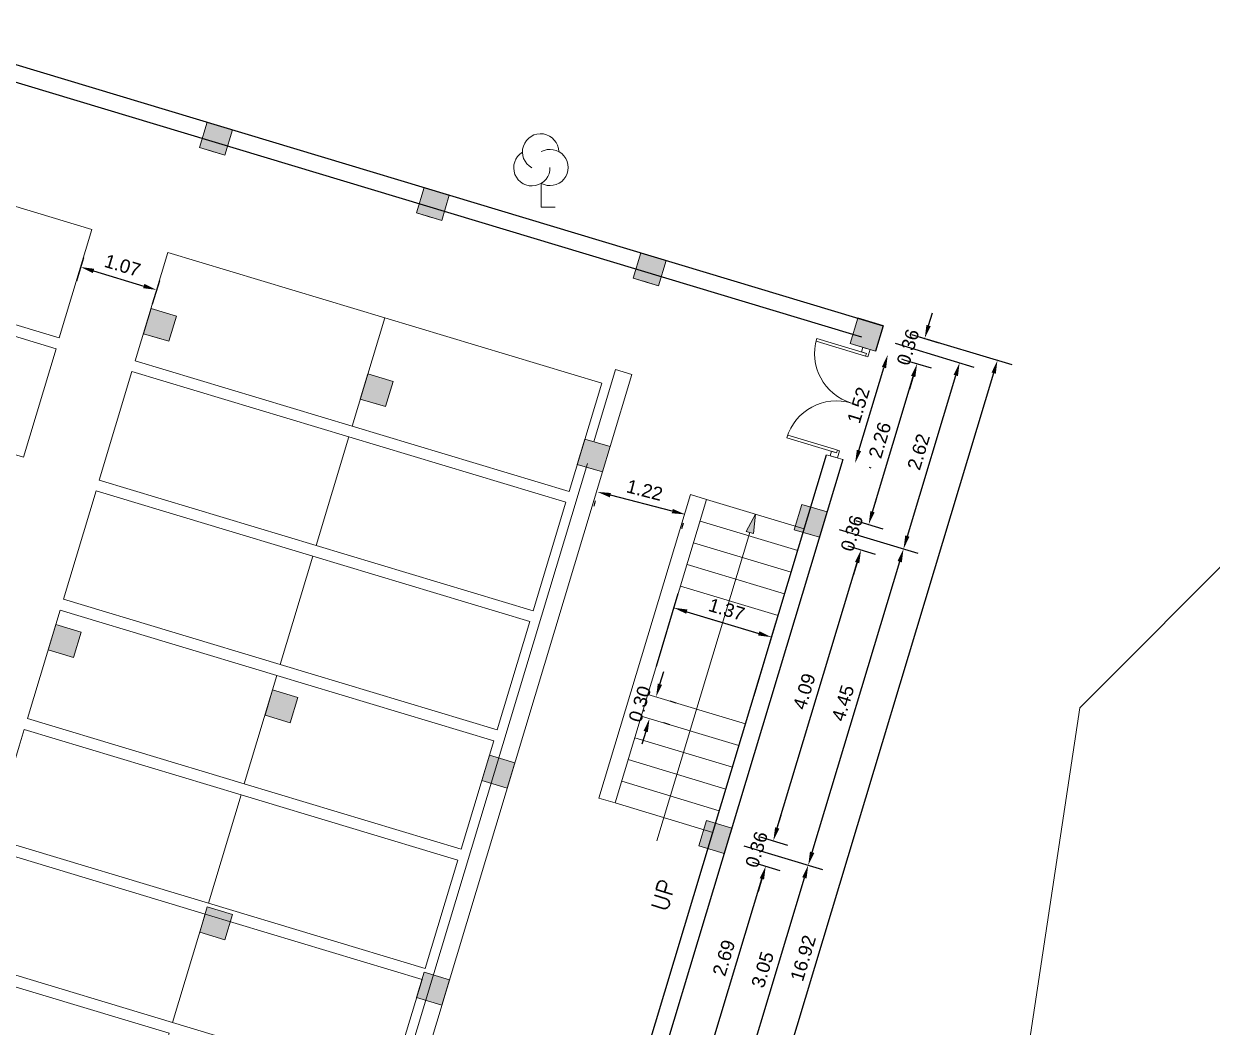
# Model space of a CAD drawing. Header units: metres. Extents: x 642627 to 642864, y 3061318 to 3061472.
# Drawn here: x 642825.15 to 642841.15, y 3061443.07 to 3061456.57 of the extents above; entities that cross this region are included whole.
import ezdxf

# ---------------------------------------------------------------- set-up
doc = ezdxf.new("R2010")
doc.units = ezdxf.units.M
doc.header["$MEASUREMENT"] = 0
doc.header["$PDMODE"] = 3
doc.header["$PDSIZE"] = 0.4
doc.linetypes.add('ACAD_ISO04W100', pattern=[30, 24, -3, 0, -3])
for name, color, linetype, lineweight in [('c_line', 64, 'ACAD_ISO04W100', 9), ('Cadastral PARCEL', 6, 'Continuous', 15), ('Tree', 3, 'Continuous', 9)]:
    doc.layers.add(name, color=color, linetype=linetype, lineweight=lineweight)
doc.layers.add('Concrete Part', color=7, linetype='Continuous')
doc.layers.add('Cordinate', color=7, linetype='Continuous')
doc.styles.add('romans', font='romans.shx')
doc.styles.get("Standard").update_dxf_attribs({"font": 'arial.ttf'})
doc.dimstyles.get("Standard").update_dxf_attribs({"dimtxt": 0.18, "dimasz": 0.18, "dimexe": 0.18, "dimexo": 0.0625, "dimgap": 0.09, "dimtad": 1, "dimzin": 0, "dimdsep": 46, "dimtxsty": 'Standard', "dimcen": 0.09, "dimadec": 0, "dimazin": 0, "dimtfac": 1, "dimtix": 1, "dimtofl": 0, "dimtmove": 0, "dimatfit": 3, "dimfxl": 1, "dimtolj": 1, "dimtzin": 0, "dimarcsym": 0})

# ---------------------------------------------------------------- blocks, each defined once
blk = doc.blocks.new('Tree')
at = {"layer": 'Tree'}
blk.add_lwpolyline([(0, 0.323), (0, 0), (0.187, 0)], dxfattribs=at)
for centre, start, end in [((-0.008, 0.746), 0.9147, 241.2372), ((-0.125, 0.532), 121.2372, 1.2372), ((0.119, 0.536), 240.8833, 119.1167)]:
    blk.add_arc(centre, 0.244, start, end, dxfattribs=at)
blk = doc.blocks.new('*D187')
at = {"layer": 'c_line', "color": 0, "lineweight": -2, "transparency": 16777216}
for p, q in [((642837.101, 3061452.391), (642838.448, 3061451.985)), ((642838.204, 3061451.871), (642833.429, 3061436.018)), ((642832.221, 3061436.194), (642833.568, 3061435.788))]:
    blk.add_line(p, q, dxfattribs=at)
at = {"layer": 'c_line', "color": 0, "transparency": 16777216}
for points in [[(642838.176, 3061451.879), (642838.233, 3061451.862), (642838.256, 3061452.043)], [(642833.4, 3061436.027), (642833.457, 3061436.009), (642833.377, 3061435.846)]]:
    blk.add_solid(points, dxfattribs=at)
at = {"layer": 'Defpoints', "color": 0, "transparency": 16777216}
for p in [(642836.718, 3061452.507, 594.338), (642831.838, 3061436.309, 594.338), (642833.377, 3061435.846)]:
    blk.add_point(p, dxfattribs=at)
at = {"layer": 'c_line', "color": 0, "transparency": 16777216, "insert": (642835.642, 3061443.997), "char_height": 0.18, "attachment_point": 5, "rotation": 73.2345}
blk.add_mtext('\\A1;16.92', dxfattribs=at)
blk = doc.blocks.new('*D248')
at = {"layer": 'c_line', "color": 0, "lineweight": -2, "transparency": 16777216}
for p, q in [((642834.961, 3061445.29), (642835.329, 3061445.179)), ((642834.413, 3061442.831), (642835.086, 3061445.064)), ((642834.184, 3061442.712), (642834.553, 3061442.601))]:
    blk.add_line(p, q, dxfattribs=at)
at = {"layer": 'c_line', "color": 0, "transparency": 16777216}
for points in [[(642835.057, 3061445.073), (642835.115, 3061445.055), (642835.138, 3061445.236)], [(642834.384, 3061442.84), (642834.442, 3061442.822), (642834.361, 3061442.659)]]:
    blk.add_solid(points, dxfattribs=at)
at = {"layer": 'Defpoints', "color": 0, "transparency": 16777216}
for p in [(642834.578, 3061445.405), (642835.138, 3061445.236), (642833.801, 3061442.827)]:
    blk.add_point(p, dxfattribs=at)
at = {"layer": 'c_line', "color": 0, "transparency": 16777216, "insert": (642834.575, 3061444), "char_height": 0.18, "attachment_point": 5, "rotation": 73.2345}
blk.add_mtext('\\A1;2.69', dxfattribs=at)
blk = doc.blocks.new('*D249')
at = {"layer": 'c_line', "color": 0, "lineweight": -2, "transparency": 16777216}
for p, q in [((642835.292, 3061445.749), (642835.344, 3061445.922)), ((642835.064, 3061445.63), (642835.432, 3061445.519)), ((642834.961, 3061445.29), (642835.329, 3061445.179)), ((642835.086, 3061445.064), (642835.034, 3061444.892))]:
    blk.add_line(p, q, dxfattribs=at)
at = {"layer": 'c_line', "color": 0, "transparency": 16777216}
for points in [[(642835.264, 3061445.758), (642835.321, 3061445.741), (642835.24, 3061445.577)], [(642835.057, 3061445.073), (642835.115, 3061445.055), (642835.138, 3061445.236)]]:
    blk.add_solid(points, dxfattribs=at)
at = {"layer": 'Defpoints', "color": 0, "transparency": 16777216}
for p in [(642834.681, 3061445.746), (642835.24, 3061445.577), (642834.578, 3061445.405)]:
    blk.add_point(p, dxfattribs=at)
at = {"layer": 'c_line', "color": 0, "transparency": 16777216, "insert": (642835.015, 3061445.459), "char_height": 0.18, "attachment_point": 5, "rotation": 73.2345}
blk.add_mtext('\\A1;0.36', dxfattribs=at)
blk = doc.blocks.new('*D250')
at = {"layer": 'c_line', "color": 0, "lineweight": -2, "transparency": 16777216}
for p, q in [((642836.243, 3061449.546), (642836.612, 3061449.435)), ((642835.292, 3061445.749), (642836.368, 3061449.32)), ((642835.064, 3061445.63), (642835.432, 3061445.519))]:
    blk.add_line(p, q, dxfattribs=at)
at = {"layer": 'c_line', "color": 0, "transparency": 16777216}
for points in [[(642836.339, 3061449.329), (642836.397, 3061449.312), (642836.42, 3061449.493)], [(642835.264, 3061445.758), (642835.321, 3061445.741), (642835.24, 3061445.577)]]:
    blk.add_solid(points, dxfattribs=at)
at = {"layer": 'Defpoints', "color": 0, "transparency": 16777216}
for p in [(642835.86, 3061449.661), (642836.42, 3061449.493), (642834.681, 3061445.746)]:
    blk.add_point(p, dxfattribs=at)
at = {"layer": 'c_line', "color": 0, "transparency": 16777216, "insert": (642835.656, 3061447.587), "char_height": 0.18, "attachment_point": 5, "rotation": 73.2345}
blk.add_mtext('\\A1;4.09', dxfattribs=at)
blk = doc.blocks.new('*D251')
at = {"layer": 'c_line', "color": 0, "lineweight": -2, "transparency": 16777216}
for p, q in [((642836.575, 3061450.005), (642836.626, 3061450.178)), ((642836.346, 3061449.886), (642836.714, 3061449.775)), ((642836.243, 3061449.546), (642836.612, 3061449.435)), ((642836.368, 3061449.32), (642836.316, 3061449.148))]:
    blk.add_line(p, q, dxfattribs=at)
at = {"layer": 'c_line', "color": 0, "transparency": 16777216}
for points in [[(642836.546, 3061450.014), (642836.603, 3061449.997), (642836.523, 3061449.833)], [(642836.339, 3061449.329), (642836.397, 3061449.312), (642836.42, 3061449.493)]]:
    blk.add_solid(points, dxfattribs=at)
at = {"layer": 'Defpoints', "color": 0, "transparency": 16777216}
for p in [(642835.963, 3061450.002), (642836.523, 3061449.833), (642835.86, 3061449.661)]:
    blk.add_point(p, dxfattribs=at)
at = {"layer": 'c_line', "color": 0, "transparency": 16777216, "insert": (642836.297, 3061449.715), "char_height": 0.18, "attachment_point": 5, "rotation": 73.2345}
blk.add_mtext('\\A1;0.36', dxfattribs=at)
blk = doc.blocks.new('*D252')
at = {"layer": 'c_line', "color": 0, "lineweight": -2, "transparency": 16777216}
for p, q in [((642836.998, 3061452.051), (642837.366, 3061451.94)), ((642836.575, 3061450.005), (642837.123, 3061451.825)), ((642836.346, 3061449.886), (642836.714, 3061449.775))]:
    blk.add_line(p, q, dxfattribs=at)
at = {"layer": 'c_line', "color": 0, "transparency": 16777216}
for points in [[(642837.094, 3061451.834), (642837.151, 3061451.817), (642837.175, 3061451.998)], [(642836.546, 3061450.014), (642836.603, 3061449.997), (642836.523, 3061449.833)]]:
    blk.add_solid(points, dxfattribs=at)
at = {"layer": 'Defpoints', "color": 0, "transparency": 16777216}
for p in [(642836.615, 3061452.166), (642837.175, 3061451.998), (642835.963, 3061450.002)]:
    blk.add_point(p, dxfattribs=at)
at = {"layer": 'c_line', "color": 0, "transparency": 16777216, "insert": (642836.674, 3061450.968), "char_height": 0.18, "attachment_point": 5, "rotation": 73.2345}
blk.add_mtext('\\A1;2.26', dxfattribs=at)
blk = doc.blocks.new('*D253')
at = {"layer": 'c_line', "color": 0, "lineweight": -2, "transparency": 16777216}
for p, q in [((642837.329, 3061452.51), (642837.381, 3061452.683)), ((642837.101, 3061452.391), (642837.469, 3061452.28)), ((642836.998, 3061452.051), (642837.366, 3061451.94)), ((642837.123, 3061451.825), (642837.071, 3061451.653))]:
    blk.add_line(p, q, dxfattribs=at)
at = {"layer": 'c_line', "color": 0, "transparency": 16777216}
for points in [[(642837.3, 3061452.519), (642837.358, 3061452.502), (642837.277, 3061452.338)], [(642837.094, 3061451.834), (642837.151, 3061451.817), (642837.175, 3061451.998)]]:
    blk.add_solid(points, dxfattribs=at)
at = {"layer": 'Defpoints', "color": 0, "transparency": 16777216}
for p in [(642836.718, 3061452.507), (642837.277, 3061452.338), (642836.615, 3061452.166)]:
    blk.add_point(p, dxfattribs=at)
at = {"layer": 'c_line', "color": 0, "transparency": 16777216, "insert": (642837.052, 3061452.22), "char_height": 0.18, "attachment_point": 5, "rotation": 73.2345}
blk.add_mtext('\\A1;0.36', dxfattribs=at)
blk = doc.blocks.new('*D256')
at = {"layer": 'c_line', "color": 0, "lineweight": -2, "transparency": 16777216}
for p, q in [((642834.842, 3061445.511), (642835.902, 3061445.192)), ((642834.883, 3061442.504), (642835.658, 3061445.077)), ((642833.963, 3061442.593), (642835.022, 3061442.274))]:
    blk.add_line(p, q, dxfattribs=at)
at = {"layer": 'c_line', "color": 0, "transparency": 16777216}
for points in [[(642835.629, 3061445.086), (642835.687, 3061445.069), (642835.71, 3061445.25)], [(642834.854, 3061442.512), (642834.911, 3061442.495), (642834.831, 3061442.331)]]:
    blk.add_solid(points, dxfattribs=at)
at = {"layer": 'Defpoints', "color": 0, "transparency": 16777216}
for p in [(642834.459, 3061445.627), (642835.71, 3061445.25), (642833.58, 3061442.708)]:
    blk.add_point(p, dxfattribs=at)
at = {"layer": 'c_line', "color": 0, "transparency": 16777216, "insert": (642835.096, 3061443.843), "char_height": 0.18, "attachment_point": 5, "rotation": 73.2345}
blk.add_mtext('\\A1;3.05', dxfattribs=at)
blk = doc.blocks.new('*D257')
at = {"layer": 'c_line', "color": 0, "lineweight": -2, "transparency": 16777216}
for p, q in [((642836.124, 3061449.767), (642837.184, 3061449.448)), ((642835.762, 3061445.422), (642836.94, 3061449.334)), ((642834.842, 3061445.511), (642835.902, 3061445.192))]:
    blk.add_line(p, q, dxfattribs=at)
at = {"layer": 'c_line', "color": 0, "transparency": 16777216}
for points in [[(642836.912, 3061449.342), (642836.969, 3061449.325), (642836.992, 3061449.506)], [(642835.733, 3061445.431), (642835.791, 3061445.413), (642835.71, 3061445.25)]]:
    blk.add_solid(points, dxfattribs=at)
at = {"layer": 'Defpoints', "color": 0, "transparency": 16777216}
for p in [(642835.741, 3061449.883), (642836.992, 3061449.506), (642834.459, 3061445.627)]:
    blk.add_point(p, dxfattribs=at)
at = {"layer": 'c_line', "color": 0, "transparency": 16777216, "insert": (642836.177, 3061447.43), "char_height": 0.18, "attachment_point": 5, "rotation": 73.2345}
blk.add_mtext('\\A1;4.45', dxfattribs=at)
blk = doc.blocks.new('*D258')
at = {"layer": 'c_line', "color": 0, "lineweight": -2, "transparency": 16777216}
for p, q in [((642836.879, 3061452.272), (642837.938, 3061451.953)), ((642837.044, 3061449.678), (642837.695, 3061451.839)), ((642836.124, 3061449.767), (642837.184, 3061449.448))]:
    blk.add_line(p, q, dxfattribs=at)
at = {"layer": 'c_line', "color": 0, "transparency": 16777216}
for points in [[(642837.666, 3061451.847), (642837.724, 3061451.83), (642837.747, 3061452.011)], [(642837.015, 3061449.687), (642837.073, 3061449.67), (642836.992, 3061449.506)]]:
    blk.add_solid(points, dxfattribs=at)
at = {"layer": 'Defpoints', "color": 0, "transparency": 16777216}
for p in [(642836.496, 3061452.388), (642837.747, 3061452.011), (642835.741, 3061449.883)]:
    blk.add_point(p, dxfattribs=at)
at = {"layer": 'c_line', "color": 0, "transparency": 16777216, "insert": (642837.195, 3061450.811), "char_height": 0.18, "attachment_point": 5, "rotation": 73.2345}
blk.add_mtext('\\A1;2.62', dxfattribs=at)
blk = doc.blocks.new('*D259')
at = {"layer": 'c_line', "color": 0, "lineweight": -2, "transparency": 16777216}
for p, q in [((642833.667, 3061447.928), (642833.961, 3061448.904)), ((642834.075, 3061448.66), (642835.044, 3061448.368)), ((642834.98, 3061447.532), (642835.274, 3061448.508))]:
    blk.add_line(p, q, dxfattribs=at)
at = {"layer": 'c_line', "color": 0, "transparency": 16777216}
for points in [[(642834.084, 3061448.689), (642834.067, 3061448.632), (642833.903, 3061448.712)], [(642835.053, 3061448.397), (642835.035, 3061448.34), (642835.216, 3061448.317)]]:
    blk.add_solid(points, dxfattribs=at)
at = {"layer": 'Defpoints', "color": 0, "transparency": 16777216}
for p in [(642835.216, 3061448.317), (642833.551, 3061447.545), (642834.865, 3061447.149)]:
    blk.add_point(p, dxfattribs=at)
at = {"layer": 'c_line', "color": 0, "transparency": 16777216, "insert": (642834.612, 3061448.689), "char_height": 0.18, "attachment_point": 5, "rotation": 343.2345}
blk.add_mtext('\\A1;1.37', dxfattribs=at)
blk = doc.blocks.new('*D260')
at = {"layer": 'c_line', "color": 0, "lineweight": -2, "transparency": 16777216}
for p, q in [((642833.714, 3061447.684), (642833.766, 3061447.856)), ((642833.934, 3061447.429), (642833.854, 3061447.454)), ((642833.847, 3061447.138), (642833.766, 3061447.162)), ((642833.523, 3061447.047), (642833.471, 3061446.875))]:
    blk.add_line(p, q, dxfattribs=at)
at = {"layer": 'c_line', "color": 0, "transparency": 16777216}
for points in [[(642833.686, 3061447.692), (642833.743, 3061447.675), (642833.662, 3061447.511)], [(642833.494, 3061447.056), (642833.551, 3061447.039), (642833.574, 3061447.22)]]:
    blk.add_solid(points, dxfattribs=at)
at = {"layer": 'Defpoints', "color": 0, "transparency": 16777216}
for p in [(642833.551, 3061447.545), (642833.662, 3061447.511), (642833.464, 3061447.253)]:
    blk.add_point(p, dxfattribs=at)
at = {"layer": 'c_line', "color": 0, "transparency": 16777216, "insert": (642833.444, 3061447.418), "char_height": 0.18, "attachment_point": 5, "rotation": 73.2345}
blk.add_mtext('\\A1;0.30', dxfattribs=at)
blk = doc.blocks.new('*D261')
at = {"layer": 'c_line', "color": 0, "lineweight": -2, "transparency": 16777216}
for p, q in [((642825.957, 3061453.421), (642825.863, 3061453.107)), ((642826.093, 3061453.246), (642826.77, 3061453.042)), ((642826.979, 3061453.113), (642826.884, 3061452.799))]:
    blk.add_line(p, q, dxfattribs=at)
at = {"layer": 'c_line', "color": 0, "transparency": 16777216}
for points in [[(642826.102, 3061453.275), (642826.084, 3061453.218), (642825.921, 3061453.298)], [(642826.778, 3061453.071), (642826.761, 3061453.014), (642826.942, 3061452.991)]]:
    blk.add_solid(points, dxfattribs=at)
at = {"layer": 'Defpoints', "color": 0, "transparency": 16777216}
for p in [(642826.073, 3061453.804, 594.338), (642827.094, 3061453.496, 594.338), (642826.942, 3061452.991)]:
    blk.add_point(p, dxfattribs=at)
at = {"layer": 'c_line', "color": 0, "transparency": 16777216, "insert": (642826.484, 3061453.319), "char_height": 0.18, "attachment_point": 5, "rotation": 343.2345}
blk.add_mtext('\\A1;1.07', dxfattribs=at)
blk = doc.blocks.new('*D262')
at = {"layer": 'c_line', "color": 0, "lineweight": -2, "transparency": 16777216}
for p, q in [((642832.842, 3061450.153), (642832.823, 3061450.079)), ((642833.881, 3061450.014), (642833.047, 3061450.228)), ((642834.025, 3061449.85), (642834.005, 3061449.776))]:
    blk.add_line(p, q, dxfattribs=at)
at = {"layer": 'c_line', "color": 0, "transparency": 16777216}
for points in [[(642833.055, 3061450.257), (642833.04, 3061450.199), (642832.873, 3061450.272)], [(642833.888, 3061450.043), (642833.873, 3061449.985), (642834.055, 3061449.969)]]:
    blk.add_solid(points, dxfattribs=at)
at = {"layer": 'Defpoints', "color": 0, "transparency": 16777216}
for p in [(642832.942, 3061450.54, 594.338), (642832.873, 3061450.272), (642834.124, 3061450.237, 594.338)]:
    blk.add_point(p, dxfattribs=at)
at = {"layer": 'c_line', "color": 0, "transparency": 16777216, "insert": (642833.509, 3061450.296), "char_height": 0.18, "attachment_point": 5, "rotation": 345.6205}
blk.add_mtext('\\A1;1.22', dxfattribs=at)
blk = doc.blocks.new('*D263')
at = {"layer": 'c_line', "color": 0, "lineweight": -2, "transparency": 16777216}
for p, q in [((642836.998, 3061452.051), (642836.971, 3061452.059)), ((642836.392, 3061450.83), (642836.728, 3061451.944)), ((642836.558, 3061450.592), (642836.532, 3061450.6))]:
    blk.add_line(p, q, dxfattribs=at)
at = {"layer": 'c_line', "color": 0, "transparency": 16777216}
for points in [[(642836.699, 3061451.953), (642836.757, 3061451.935), (642836.78, 3061452.116)], [(642836.364, 3061450.838), (642836.421, 3061450.821), (642836.34, 3061450.657)]]:
    blk.add_solid(points, dxfattribs=at)
at = {"layer": 'Defpoints', "color": 0, "transparency": 16777216}
for p in [(642836.615, 3061452.166, 594.338), (642836.78, 3061452.116), (642836.175, 3061450.707, 594.338)]:
    blk.add_point(p, dxfattribs=at)
at = {"layer": 'c_line', "color": 0, "transparency": 16777216, "insert": (642836.386, 3061451.439), "char_height": 0.18, "attachment_point": 5, "rotation": 73.2345}
blk.add_mtext('\\A1;1.52', dxfattribs=at)

msp = doc.modelspace()

# ---------------------------------------------------------------- hatches: boundary and pattern name
at = {"layer": 'c_line', "true_color": 0x9898cc}
h = msp.add_hatch(color=253, dxfattribs=at)
h.dxf.hatch_style = 1
h.paths.add_polyline_path([(642827.9622, 3061455.1443), (642827.6217, 3061455.2469), (642827.5191, 3061454.9064), (642827.8596, 3061454.8038)])
h = msp.add_hatch(color=253, dxfattribs=at)
h.dxf.hatch_style = 1
h.paths.add_polyline_path([(642830.8806, 3061454.2651), (642830.5401, 3061454.3677), (642830.4376, 3061454.0272), (642830.7781, 3061453.9246)])
h = msp.add_hatch(color=253, dxfattribs=at)
h.dxf.hatch_style = 1
h.paths.add_polyline_path([(642833.7991, 3061453.3859), (642833.4586, 3061453.4884), (642833.356, 3061453.148), (642833.6965, 3061453.0454)])
h = msp.add_hatch(color=253, dxfattribs=at)
h.dxf.hatch_style = 1
h.paths.add_polyline_path([(642827.2075, 3061452.6393), (642826.867, 3061452.7419), (642826.7645, 3061452.4014), (642827.105, 3061452.2988)])
h = msp.add_hatch(color=253, dxfattribs=at)
h.dxf.hatch_style = 1
h.paths.add_polyline_path([(642836.7175, 3061452.5067), (642836.377, 3061452.6092), (642836.2744, 3061452.2687), (642836.6149, 3061452.1662)])
h = msp.add_hatch(color=253, dxfattribs=at)
h.dxf.hatch_style = 1
h.paths.add_polyline_path([(642830.126, 3061451.7601), (642829.7855, 3061451.8627), (642829.6829, 3061451.5222), (642830.0234, 3061451.4196)])
h = msp.add_hatch(color=253, dxfattribs=at)
h.dxf.hatch_style = 1
h.paths.add_polyline_path([(642833.0444, 3061450.8809), (642832.7039, 3061450.9834), (642832.6013, 3061450.643), (642832.9418, 3061450.5404)])
h = msp.add_hatch(color=253, dxfattribs=at)
h.dxf.hatch_style = 1
h.paths.add_polyline_path([(642835.9628, 3061450.0017), (642835.6224, 3061450.1042), (642835.5198, 3061449.7638), (642835.8603, 3061449.6612)])
at = {"layer": 'c_line'}
h = msp.add_hatch(color=256, dxfattribs=at)
h.dxf.hatch_style = 1
h.paths.add_polyline_path([(642834.9994, 3061449.9736), (642834.8754, 3061449.7402), (642834.9738, 3061449.7106)])
at = {"layer": 'c_line', "true_color": 0x9898cc}
h = msp.add_hatch(color=253, dxfattribs=at)
h.dxf.hatch_style = 1
h.paths.add_polyline_path([(642825.9253, 3061448.3832), (642825.5849, 3061448.4858), (642825.4823, 3061448.1453), (642825.8228, 3061448.0428)])
h = msp.add_hatch(color=253, dxfattribs=at)
h.dxf.hatch_style = 1
h.paths.add_polyline_path([(642828.8438, 3061447.504), (642828.5033, 3061447.6066), (642828.4007, 3061447.2661), (642828.7412, 3061447.1635)])
h = msp.add_hatch(color=253, dxfattribs=at)
h.dxf.hatch_style = 1
h.paths.add_polyline_path([(642831.7622, 3061446.6248), (642831.4217, 3061446.7274), (642831.3192, 3061446.3869), (642831.6597, 3061446.2843)])
h = msp.add_hatch(color=253, dxfattribs=at)
h.dxf.hatch_style = 1
h.paths.add_polyline_path([(642834.6807, 3061445.7456), (642834.3402, 3061445.8482), (642834.2376, 3061445.5077), (642834.5781, 3061445.4051)])
h = msp.add_hatch(color=253, dxfattribs=at)
h.dxf.hatch_style = 1
h.paths.add_polyline_path([(642827.9646, 3061444.5856), (642827.6241, 3061444.6882), (642827.5215, 3061444.3477), (642827.862, 3061444.2451)])
h = msp.add_hatch(color=253, dxfattribs=at)
h.dxf.hatch_style = 1
h.paths.add_polyline_path([(642830.883, 3061443.7064), (642830.5425, 3061443.809), (642830.44, 3061443.4685), (642830.7804, 3061443.3659)])

# ---------------------------------------------------------------- linework, layer by layer
at = {"layer": 'c_line'}
for p, q in [((642827.5191, 3061454.9064, 594.3385), (642827.738, 3061454.8404, 594.3385)), ((642827.8596, 3061454.8038, 594.3385), (642827.6407, 3061454.8697, 594.3385)), ((642830.4376, 3061454.0272, 594.3385), (642830.6564, 3061453.9612, 594.3385)), ((642830.7781, 3061453.9246, 594.3385), (642830.5592, 3061453.9905, 594.3385)), ((642833.356, 3061453.148, 594.3385), (642833.5749, 3061453.082, 594.3385)), ((642833.6965, 3061453.0454, 594.3385), (642833.4776, 3061453.1113, 594.3385)), ((642826.7645, 3061452.4014, 594.3385), (642826.9834, 3061452.3354, 594.3385)), ((642827.105, 3061452.2988, 594.3385), (642826.8861, 3061452.3648, 594.3385)), ((642836.4933, 3061452.1365, 594.3385), (642835.8244, 3061452.338, 594.3385)), ((642836.4823, 3061452.1, 594.3385), (642835.8144, 3061452.3012, 594.3385)), ((642836.2744, 3061452.2687, 594.3385), (642836.4933, 3061452.2028, 594.3385)), ((642836.6149, 3061452.1662, 594.3385), (642836.396, 3061452.2321, 594.3385)), ((642836.396, 3061452.2321, 594.3385), (642836.6149, 3061452.1662, 594.3385)), ((642836.4933, 3061452.1365, 594.3385), (642836.4264, 3061452.1567, 594.3385)), ((642836.4933, 3061452.1365, 594.3385), (642836.4823, 3061452.1, 594.3385)), ((642833.1186, 3061451.9196, 594.3385), (642832.8255, 3061450.9468, 594.3385)), ((642833.3375, 3061451.8537, 594.3385), (642833.1186, 3061451.9196, 594.3385)), ((642833.0444, 3061450.8809, 594.3385), (642833.3375, 3061451.8537, 594.3385)), ((642829.6829, 3061451.5222, 594.3385), (642829.9018, 3061451.4562, 594.3385)), ((642830.0234, 3061451.4196, 594.3385), (642829.8045, 3061451.4855, 594.3385)), ((642836.0903, 3061450.7989, 594.3385), (642835.4215, 3061451.0004, 594.3385)), ((642836.0648, 3061450.8464, 594.3385), (642835.4335, 3061451.0366, 594.3385)), ((642836.1753, 3061450.707, 594.3385), (642835.9564, 3061450.7729, 594.3385)), ((642836.0903, 3061450.7989, 594.3385), (642836.0234, 3061450.819, 594.3385)), ((642836.0903, 3061450.7989, 594.3385), (642836.1013, 3061450.8354, 594.3385)), ((642832.7376, 3061450.655, 594.3385), (642829.2281, 3061439.0055, 594.3385)), ((642832.9565, 3061450.589, 594.3385), (642829.447, 3061438.9396, 594.3385)), ((642832.6013, 3061450.643, 594.3385), (642832.8202, 3061450.577, 594.3385)), ((642832.9418, 3061450.5404, 594.3385), (642832.723, 3061450.6063, 594.3385)), ((642834.1239, 3061450.2373, 594.3385), (642832.893, 3061446.1515, 594.3385)), ((642834.3427, 3061450.1714, 594.3385), (642833.1119, 3061446.0856, 594.3385)), ((642834.1239, 3061450.2373, 594.3385), (642834.3427, 3061450.1714, 594.3385)), ((642835.656, 3061449.7758, 594.3385), (642834.3427, 3061450.1714, 594.3385)), ((642834.9994, 3061449.9736, 594.3385), (642834.8754, 3061449.7402, 594.3385)), ((642834.9994, 3061449.9736, 594.3385), (642834.9738, 3061449.7106, 594.3385)), ((642835.5681, 3061449.4839, 594.3385), (642834.2548, 3061449.8796, 594.3385)), ((642835.656, 3061449.7758, 594.3385), (642835.2164, 3061448.3165, 594.3385)), ((642833.6745, 3061445.5759, 594.3385), (642834.9246, 3061449.7254, 594.3385)), ((642834.8754, 3061449.7402, 594.3385), (642834.9738, 3061449.7106, 594.3385)), ((642835.5198, 3061449.7638, 594.3385), (642835.7387, 3061449.6978, 594.3385)), ((642835.8603, 3061449.6612, 594.3385), (642835.6414, 3061449.7271, 594.3385)), ((642835.4802, 3061449.1921, 594.3385), (642834.1669, 3061449.5877, 594.3385)), ((642835.3923, 3061448.9002, 594.3385), (642834.079, 3061449.2959, 594.3385)), ((642835.3044, 3061448.6084, 594.3385), (642833.9911, 3061449.004, 594.3385)), ((642835.2164, 3061448.3165, 594.3385), (642833.9031, 3061448.7122, 594.3385)), ((642834.8648, 3061447.1492, 594.3385), (642835.2164, 3061448.3165, 594.3385)), ((642833.5515, 3061447.5448, 594.3385), (642834.8648, 3061447.1492, 594.3385)), ((642834.7768, 3061446.8573, 594.3385), (642833.4635, 3061447.253, 594.3385)), ((642834.8648, 3061447.1492, 594.3385), (642834.4251, 3061445.6899, 594.3385)), ((642834.6889, 3061446.5655, 594.3385), (642833.3756, 3061446.9611, 594.3385)), ((642834.601, 3061446.2736, 594.3385), (642833.2877, 3061446.6693, 594.3385)), ((642834.5131, 3061445.9818, 594.3385), (642833.1998, 3061446.3774, 594.3385)), ((642832.893, 3061446.1515, 594.3385), (642833.1119, 3061446.0856, 594.3385)), ((642834.4251, 3061445.6899, 594.3385), (642833.1119, 3061446.0856, 594.3385))]:
    msp.add_line(p, q, dxfattribs=at)
at = {"layer": 'c_line', "elevation": 594.3385}
for points in [[(642827.9622, 3061455.1443), (642827.6217, 3061455.2469), (642827.5191, 3061454.9064), (642827.8596, 3061454.8038)], [(642825.6331, 3061452.3443), (642826.0727, 3061453.8035), (642823.1543, 3061454.6827), (642822.7147, 3061453.2235)], [(642830.8806, 3061454.2651), (642830.5401, 3061454.3677), (642830.4376, 3061454.0272), (642830.7781, 3061453.9246)], [(642829.573, 3061451.1574), (642830.0126, 3061452.6166), (642827.0942, 3061453.4958), (642826.6546, 3061452.0366)], [(642833.7991, 3061453.3859), (642833.4586, 3061453.4884), (642833.356, 3061453.148), (642833.6965, 3061453.0454)], [(642825.1495, 3061450.7392), (642825.5892, 3061452.1984), (642822.6707, 3061453.0776), (642822.2311, 3061451.6184)], [(642827.2075, 3061452.6393), (642826.867, 3061452.7419), (642826.7645, 3061452.4014), (642827.105, 3061452.2988)], [(642832.4914, 3061450.2782), (642832.9311, 3061451.7374), (642830.0126, 3061452.6166), (642829.573, 3061451.1574)], [(642836.7175, 3061452.5067), (642836.377, 3061452.6092), (642836.2744, 3061452.2687), (642836.6149, 3061452.1662)], [(642829.0894, 3061449.5522), (642829.529, 3061451.0114), (642826.6106, 3061451.8907), (642826.171, 3061450.4314)], [(642830.126, 3061451.7601), (642829.7855, 3061451.8627), (642829.6829, 3061451.5222), (642830.0234, 3061451.4196)], [(642832.0079, 3061448.673), (642832.4475, 3061450.1322), (642829.529, 3061451.0114), (642829.0894, 3061449.5522)], [(642833.0444, 3061450.8809), (642832.7039, 3061450.9834), (642832.6013, 3061450.643), (642832.9418, 3061450.5404)], [(642828.6059, 3061447.9471), (642829.0455, 3061449.4063), (642826.127, 3061450.2855), (642825.6874, 3061448.8263)], [(642835.9628, 3061450.0017), (642835.6224, 3061450.1042), (642835.5198, 3061449.7638), (642835.8603, 3061449.6612)], [(642831.5243, 3061447.0679), (642831.9639, 3061448.5271), (642829.0455, 3061449.4063), (642828.6059, 3061447.9471)], [(642828.1223, 3061446.3419), (642828.5619, 3061447.8012), (642825.6435, 3061448.6804), (642825.2039, 3061447.2212)], [(642825.9253, 3061448.3832), (642825.5849, 3061448.4858), (642825.4823, 3061448.1453), (642825.8228, 3061448.0428)], [(642831.0407, 3061445.4627), (642831.4804, 3061446.922), (642828.5619, 3061447.8012), (642828.1223, 3061446.3419)], [(642828.8438, 3061447.504), (642828.5033, 3061447.6066), (642828.4007, 3061447.2661), (642828.7412, 3061447.1635)], [(642827.6387, 3061444.7368), (642828.0783, 3061446.196), (642825.1599, 3061447.0752), (642824.7203, 3061445.616)], [(642831.7622, 3061446.6248), (642831.4217, 3061446.7274), (642831.3192, 3061446.3869), (642831.6597, 3061446.2843)], [(642830.5572, 3061443.8576), (642830.9968, 3061445.3168), (642828.0783, 3061446.196), (642827.6387, 3061444.7368)], [(642834.6807, 3061445.7456), (642834.3402, 3061445.8482), (642834.2376, 3061445.5077), (642834.5781, 3061445.4051)], [(642827.1552, 3061443.1317), (642827.5948, 3061444.5909), (642824.6763, 3061445.4701), (642824.2367, 3061444.0109)], [(642827.9646, 3061444.5856), (642827.6241, 3061444.6882), (642827.5215, 3061444.3477), (642827.862, 3061444.2451)], [(642830.0736, 3061442.2525), (642830.5132, 3061443.7117), (642827.5948, 3061444.5909), (642827.1552, 3061443.1317)], [(642826.6716, 3061441.5265), (642827.1112, 3061442.9857), (642824.1928, 3061443.865), (642823.7532, 3061442.4057)], [(642830.883, 3061443.7064), (642830.5425, 3061443.809), (642830.44, 3061443.4685), (642830.7804, 3061443.3659)]]:
    msp.add_lwpolyline(points, close=True, dxfattribs=at)
for points in [[(642836.4823, 3061452.1), (642836.5127, 3061452.0909), (642836.542, 3061452.1882), (642836.4447, 3061452.2175), (642836.4264, 3061452.1567)], [(642836.0234, 3061450.819), (642836.0051, 3061450.7582), (642836.1024, 3061450.7289), (642836.1317, 3061450.8262), (642836.0648, 3061450.8464)]]:
    msp.add_lwpolyline(points, dxfattribs=at)
at = {"layer": 'c_line'}
for centre, start, end in [((642836.4933, 3061452.1365, 594.3385), 163.23451, 253.23451), ((642836.0903, 3061450.7989, 594.3385), 73.23451, 163.23451)]:
    msp.add_arc(centre, 0.6985, start, end, dxfattribs=at)
at = {"layer": 'Cadastral PARCEL', "elevation": 1326.169}
msp.add_lwpolyline([(642837.8965, 3061431.1856), (642837.9641, 3061438.0962), (642839.3619, 3061447.3649), (642841.6509, 3061449.66), (642844.5341, 3061458.3276)], dxfattribs=at)
at = {"layer": 'Concrete Part'}
for p, q in [((642836.3111, 3061452.3903, 594.3385), (642823.4699, 3061456.2589, 594.3385)), ((642836.7175, 3061452.5067, 594.3385), (642836.377, 3061452.6092, 594.3385)), ((642836.4327, 3061452.3537, 594.3385), (642836.3111, 3061452.3903, 594.3385)), ((642831.6849, 3061436.5941, 594.3385), (642835.9564, 3061450.7729, 594.3385))]:
    msp.add_line(p, q, dxfattribs=at)
at = {"layer": 'Concrete Part', "elevation": 594.3385}
msp.add_lwpolyline([(642836.1753, 3061450.707), (642831.8379, 3061436.3093), (642818.4374, 3061440.3464), (642823.317, 3061456.5437), (642836.7175, 3061452.5067), (642836.6149, 3061452.1662)], dxfattribs=at)

# ---------------------------------------------------------------- block references
at = {"layer": 'Cordinate'}
msp.add_blockref('Tree', (642832.1161, 3061454.102, 1326.388), dxfattribs=at)

# ---------------------------------------------------------------- texts
at = {"layer": 'c_line', "insert": (642833.8081, 3061444.6094, 594.3385), "char_height": 0.2286, "attachment_point": 7, "rotation": 73.23451, "style": 'romans'}
msp.add_mtext_dynamic_manual_height_columns('UP', width=1.390749, gutter_width=5, heights=[0], dxfattribs=at)

# ---------------------------------------------------------------- dimensions: what is measured, and where the dimension line sits
at = {"layer": 'c_line'}
for p1, p2, distance, picture, middle in [((642826.0727, 3061453.8035, 594.3385), (642827.0942, 3061453.4958, 594.3385), -0.5277, '*D261', (642826.4837, 3061453.3186)), ((642836.7175, 3061452.5067, 594.3385), (642831.8379, 3061436.3093, 594.3385), 1.6071, '*D187', (642835.6423, 3061443.9969)), ((642836.1753, 3061450.707, 594.3385), (642836.6149, 3061452.1662, 594.3385), -0.1724, '*D263', (642836.386, 3061451.4393)), ((642834.1239, 3061450.2373, 594.3385), (642832.9418, 3061450.5404, 594.3385), 0.2767, '*D262', (642833.5089, 3061450.2956))]:
    dim = msp.add_aligned_dim(p1=p1, p2=p2, distance=distance, dimstyle='Standard', override={"dimexe": 0.2, "dimexo": 0.4, "dimfxl": 25.4}, dxfattribs=at)
    dim.commit()
    dim.dimension.update_dxf_attribs({"geometry": picture, "text_midpoint": middle})
for base, p1, p2, angle, override, picture, middle in [((642837.2773, 3061452.338, 594.3385), (642836.6149, 3061452.1662, 594.3385), (642836.7175, 3061452.5067, 594.3385), 73.23451, {"dimexe": 0.2, "dimexo": 0.4, "dimtmove": 1, "dimfxl": 25.4}, '*D253', (642837.0517, 3061452.2203, 594.3385)), ((642837.7469, 3061452.0109, 594.3385), (642835.7413, 3061449.8827, 594.3385), (642836.496, 3061452.3877, 594.3385), 73.23451, {"dimexe": 0.2, "dimexo": 0.4, "dimtmove": 1, "dimfxl": 25.4}, '*D258', (642837.1954, 3061450.8108, 594.3385)), ((642837.1747, 3061451.9975, 594.3385), (642835.9628, 3061450.0017, 594.3385), (642836.6149, 3061452.1662, 594.3385), 73.23451, {"dimexe": 0.2, "dimexo": 0.4, "dimtmove": 1, "dimfxl": 25.4}, '*D252', (642836.6745, 3061450.9678, 594.3385)), ((642836.5226, 3061449.833, 594.3385), (642835.8603, 3061449.6612, 594.3385), (642835.9628, 3061450.0017, 594.3385), 73.23451, {"dimexe": 0.2, "dimexo": 0.4, "dimtmove": 1, "dimfxl": 25.4}, '*D251', (642836.2971, 3061449.7153, 594.3385)), ((642836.9922, 3061449.5059, 594.3385), (642834.4591, 3061445.6267, 594.3385), (642835.7413, 3061449.8827, 594.3385), 73.23451, {"dimexe": 0.2, "dimexo": 0.4, "dimtmove": 1, "dimfxl": 25.4}, '*D257', (642836.1773, 3061447.4302, 594.3385)), ((642836.42, 3061449.4925, 594.3385), (642834.6807, 3061445.7456, 594.3385), (642835.8603, 3061449.6612, 594.3385), 73.23451, {"dimexe": 0.2, "dimexo": 0.4, "dimtmove": 1, "dimfxl": 25.4}, '*D250', (642835.6561, 3061447.5872, 594.3385)), ((642835.2164, 3061448.3165, 594.3385), (642833.5515, 3061447.5448, 594.3385), (642834.8648, 3061447.1492, 594.3385), 343.23451, {"dimexe": 0.2, "dimexo": 0.4, "dimfxl": 25.4}, '*D259', (642834.6123, 3061448.6886, 594.3385)), ((642833.6624, 3061447.5114, 594.3385), (642833.4635, 3061447.253, 594.3385), (642833.5515, 3061447.5448, 594.3385), 73.23451, {"dimexe": 0.2, "dimexo": 0.4, "dimfxl": 25.4}, '*D260', (642833.4442, 3061447.418, 594.3385)), ((642835.2404, 3061445.577, 594.3385), (642834.5781, 3061445.4051, 594.3385), (642834.6807, 3061445.7456, 594.3385), 73.23451, {"dimexe": 0.2, "dimexo": 0.4, "dimtmove": 1, "dimfxl": 25.4}, '*D249', (642835.0149, 3061445.4592, 594.3385)), ((642835.71, 3061445.2498, 594.3385), (642833.5799, 3061442.7082, 594.3385), (642834.4591, 3061445.6267, 594.3385), 73.23451, {"dimexe": 0.2, "dimexo": 0.4, "dimtmove": 1, "dimfxl": 25.4}, '*D256', (642835.0962, 3061443.8431, 594.3385)), ((642835.1378, 3061445.2365, 594.3385), (642833.8015, 3061442.8272, 594.3385), (642834.5781, 3061445.4051, 594.3385), 73.23451, {"dimexe": 0.2, "dimexo": 0.4, "dimtmove": 1, "dimfxl": 25.4}, '*D248', (642834.5754, 3061444, 594.3385))]:
    dim = msp.add_linear_dim(base=base, p1=p1, p2=p2, angle=angle, dimstyle='Standard', override=override, dxfattribs=at)
    dim.commit()
    dim.dimension.update_dxf_attribs({"geometry": picture, "text_midpoint": middle})

doc.saveas('drawing.dxf')
